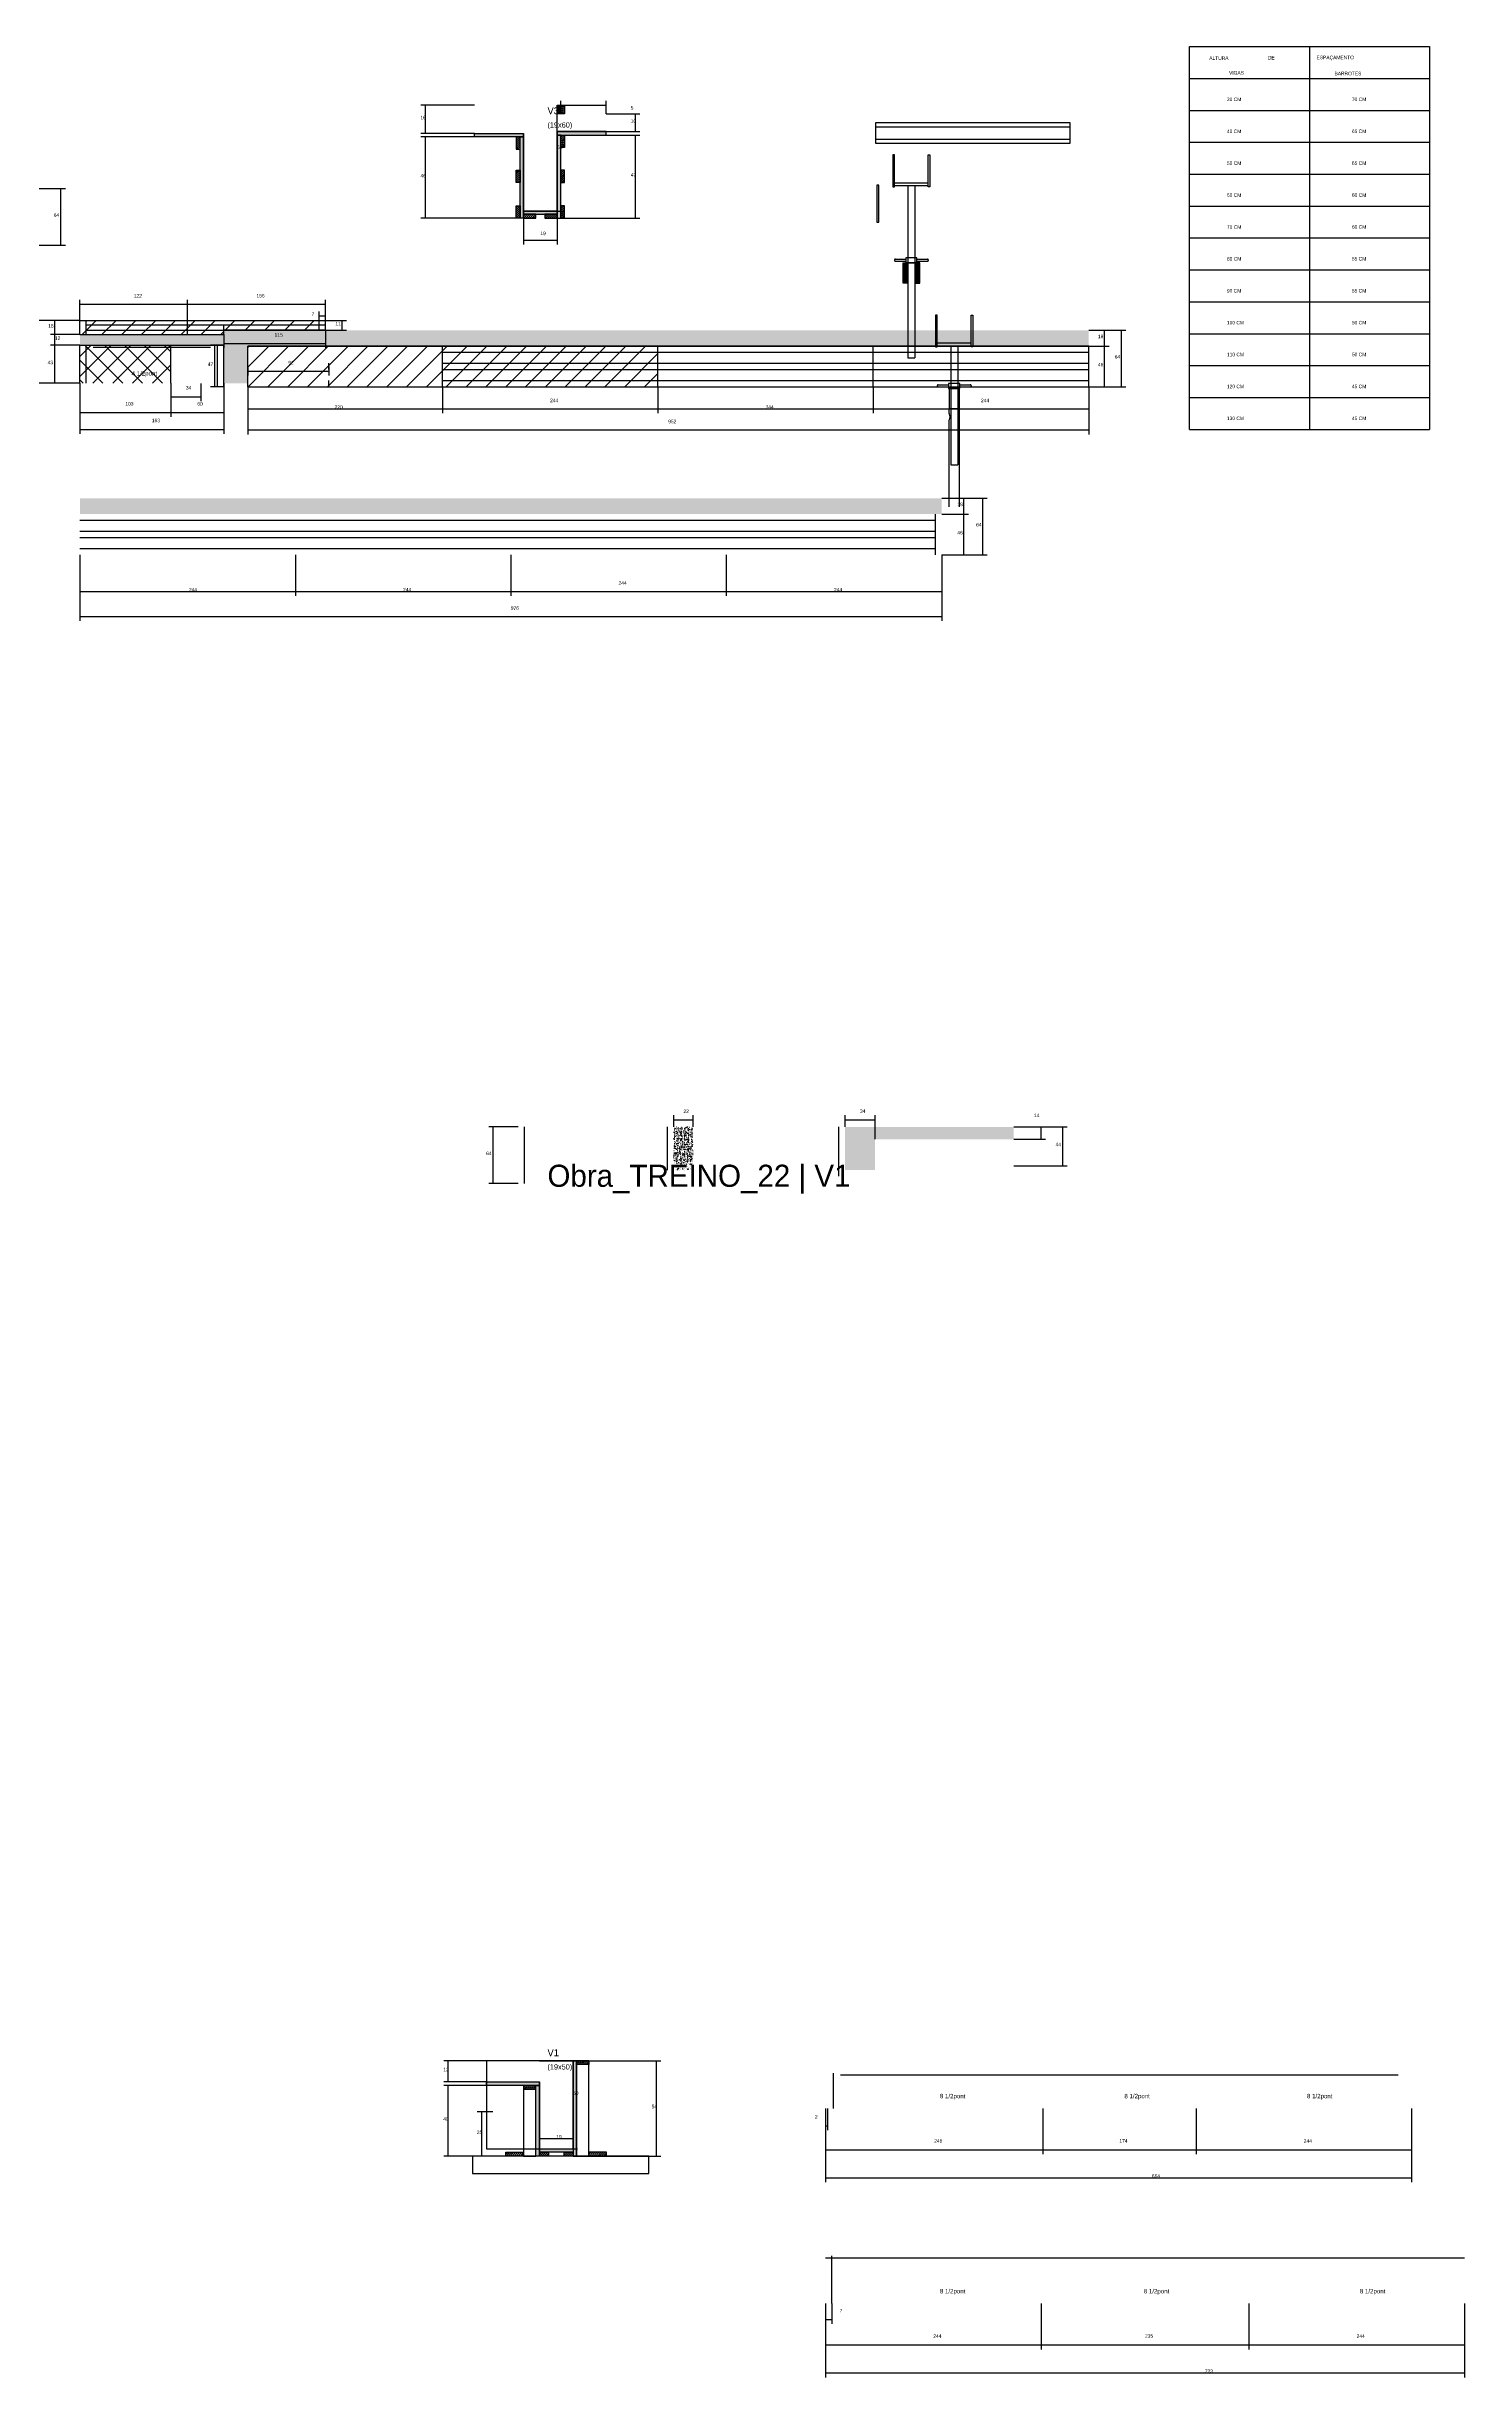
# Model space of a CAD drawing. Header units: metres. Extents: x -2848 to 21926, y -45195 to 1016.
# Drawn here: x 15433 to 17038, y -31159 to -28518 of the extents above; entities that cross this region are included whole.
import ezdxf

# ---------------------------------------------------------------- set-up
doc = ezdxf.new("R2010")
doc.units = ezdxf.units.M
for name, color, linetype in [('BARRA DE ANCORAGEM', 7, 'Continuous'), ('CONCRETO', 251, 'Continuous'), ('COTA', 4, 'Continuous'), ('Cota Seção (2x)', 4, 'Continuous'), ('Escoras', 2, 'Continuous'), ('Forcador', 251, 'Continuous'), ('GARFOS', 7, 'Continuous'), ('Hachura', 253, 'Continuous'), ('LABEL_ID', 3, 'Continuous'), ('Madeira', 126, 'Continuous'), ('NOMENCLATURA', 7, 'Continuous'), ('Painéis', 200, 'Continuous'), ('Perfil Metálico', 251, 'Continuous'), ('SARR_2.2x7', 40, 'Continuous'), ('SARR_EDITAR', 141, 'Continuous'), ('Texto Seção', 7, 'Continuous')]:
    doc.layers.add(name, color=color, linetype=linetype)

msp = doc.modelspace()

# ---------------------------------------------------------------- hatches: boundary and pattern name
at = {"layer": 'COTA'}
h = msp.add_hatch(dxfattribs=at)
h.set_pattern_fill('AR-CONC', scale=0.03)
h.paths.add_polyline_path([(15660.5, -28857.6), (16125, -28857.6), (16613, -28857.6), (16613, -28839.6), (16125, -28839.6), (15737, -28839.6), (15633.5, -28839.6), (15633.5, -28844.6), (15470.5, -28844.6), (15470.5, -28856.6), (15633.5, -28856.6), (15633.5, -28899.6), (15660.5, -28899.6)])
h = msp.add_hatch(dxfattribs=at)
h.set_pattern_fill('AR-CONC', scale=0.03)
h.paths.add_polyline_path([(16446.5, -29047.9), (16446.5, -29029.9), (15470.5, -29029.9), (15470.5, -29047.9)])
h = msp.add_hatch(dxfattribs=at)
h.set_pattern_fill('AR-CONC', scale=0.03)
h.paths.add_polyline_path([(16143, -29791.1), (16165, -29791.1), (16165, -29742.1), (16143, -29742.1)])
h = msp.add_hatch(dxfattribs=at)
h.set_pattern_fill('AR-CONC', scale=0.03)
h.paths.add_polyline_path([(16371, -29756.1), (16528, -29756.1), (16528, -29742.1), (16337, -29742.1), (16337, -29791.1), (16371, -29791.1), (16371, -29786.1)])
at = {"layer": 'Hachura'}
h = msp.add_hatch(color=8, dxfattribs=at)
h.dxf.hatch_style = 1
h.paths.add_polyline_path([(16011, -28584.6), (16015, -28584.6), (16015, -28584.6), (16015, -28594.6), (16015, -28594.6), (16011, -28594.6), (16011, -28594.6), (16011, -28584.6)])
h = msp.add_hatch(dxfattribs=at)
h.set_pattern_fill('ANSI31', scale=0.5)
h.paths.add_polyline_path([(16015, -28584.6), (16019.4, -28584.6), (16019.4, -28584.6), (16019.4, -28594.6), (16019.4, -28594.6), (16015, -28594.6), (16015, -28594.6), (16015, -28584.6)])
h = msp.add_hatch(color=8, dxfattribs=at)
h.dxf.hatch_style = 1
h.paths.add_polyline_path([(15917.4, -28620.6), (15917.4, -28616.6), (15917.4, -28616.6), (15973, -28616.6), (15973, -28616.6), (15973, -28620.6), (15973, -28620.6), (15917.4, -28620.6)])
h = msp.add_hatch(dxfattribs=at)
h.set_pattern_fill('ANSI31', scale=0.5)
h.paths.add_polyline_path([(15969, -28620.6), (15964.6, -28620.6), (15964.6, -28620.6), (15964.6, -28634.6), (15964.6, -28634.6), (15969, -28634.6), (15969, -28634.6), (15969, -28620.6)])
h = msp.add_hatch(color=8, dxfattribs=at)
h.dxf.hatch_style = 1
h.paths.add_polyline_path([(15969, -28620.6), (15973, -28620.6), (15973, -28620.6), (15973, -28712.6), (15973, -28712.6), (15969, -28712.6), (15969, -28712.6), (15969, -28620.6)])
h = msp.add_hatch(color=8, dxfattribs=at)
h.dxf.hatch_style = 1
h.paths.add_polyline_path([(16066.6, -28618.6), (16066.6, -28614.6), (16066.6, -28614.6), (16011, -28614.6), (16011, -28614.6), (16011, -28618.6), (16011, -28618.6), (16066.6, -28618.6)])
h = msp.add_hatch(color=8, dxfattribs=at)
h.dxf.hatch_style = 1
h.paths.add_polyline_path([(16015, -28618.6), (16011, -28618.6), (16011, -28618.6), (16011, -28712.6), (16011, -28712.6), (16015, -28712.6), (16015, -28712.6), (16015, -28618.6)])
h = msp.add_hatch(dxfattribs=at)
h.set_pattern_fill('ANSI31', scale=0.5)
h.paths.add_polyline_path([(16015, -28618.6), (16019.4, -28618.6), (16019.4, -28618.6), (16019.4, -28632.6), (16019.4, -28632.6), (16015, -28632.6), (16015, -28632.6), (16015, -28618.6)])
h = msp.add_hatch(dxfattribs=at)
h.set_pattern_fill('ANSI31', scale=0.5)
h.paths.add_polyline_path([(15969, -28672.1), (15964.6, -28672.1), (15964.6, -28672.1), (15964.6, -28658.1), (15964.6, -28658.1), (15969, -28658.1), (15969, -28658.1), (15969, -28672.1)])
h = msp.add_hatch(dxfattribs=at)
h.set_pattern_fill('ANSI31', scale=0.5)
h.paths.add_polyline_path([(16015, -28672.1), (16019.4, -28672.1), (16019.4, -28672.1), (16019.4, -28658.1), (16019.4, -28658.1), (16015, -28658.1), (16015, -28658.1), (16015, -28672.1)])
h = msp.add_hatch(dxfattribs=at)
h.set_pattern_fill('ANSI31', scale=0.5)
h.paths.add_polyline_path([(15969, -28712.6), (15964.6, -28712.6), (15964.6, -28712.6), (15964.6, -28698.6), (15964.6, -28698.6), (15969, -28698.6), (15969, -28698.6), (15969, -28712.6)])
h = msp.add_hatch(dxfattribs=at)
h.set_pattern_fill('ANSI31', scale=0.5)
h.paths.add_polyline_path([(16015, -28712.6), (16019.4, -28712.6), (16019.4, -28712.6), (16019.4, -28698.6), (16019.4, -28698.6), (16015, -28698.6), (16015, -28698.6), (16015, -28712.6)])
h = msp.add_hatch(color=8, dxfattribs=at)
h.dxf.hatch_style = 1
h.paths.add_polyline_path([(16011, -28708.2), (16011, -28704.6), (16011, -28704.6), (15973, -28704.6), (15973, -28704.6), (15973, -28708.2), (15973, -28708.2), (16011, -28708.2)])
h = msp.add_hatch(dxfattribs=at)
h.set_pattern_fill('ANSI31', scale=0.5)
h.paths.add_polyline_path([(15987, -28712.6), (15987, -28708.2), (15987, -28708.2), (15973, -28708.2), (15973, -28708.2), (15973, -28712.6), (15973, -28712.6), (15987, -28712.6)])
h = msp.add_hatch(dxfattribs=at)
h.set_pattern_fill('ANSI31', scale=0.5)
h.paths.add_polyline_path([(16011, -28712.6), (16011, -28708.2), (16011, -28708.2), (15997, -28708.2), (15997, -28708.2), (15997, -28712.6), (15997, -28712.6), (16011, -28712.6)])
h = msp.add_hatch(dxfattribs=at)
h.set_pattern_fill('ANSI31', scale=5)
h.paths.add_polyline_path([(15470.5, -28828.6), (15470.5, -28844.6), (15592.5, -28844.6), (15592.5, -28828.6)])
h = msp.add_hatch(dxfattribs=at)
h.set_pattern_fill('ANSI31', scale=5)
h.paths.add_polyline_path([(15633.5, -28844.6), (15633.5, -28839.6), (15748.5, -28839.6), (15748.5, -28828.6), (15592.5, -28828.6), (15592.5, -28844.6)])
h = msp.add_hatch(dxfattribs=at)
h.set_pattern_fill('ANSI31', scale=5)
h.paths.add_polyline_path([(15470.5, -28856.6), (15470.5, -28899.6), (15573.5, -28899.6), (15573.5, -28856.6)])
h = msp.add_hatch(dxfattribs=at)
h.set_pattern_fill('ANSI37', scale=5)
h.paths.add_polyline_path([(15573.5, -28899.6), (15573.5, -28856.6), (15470.5, -28856.6), (15470.5, -28899.6)])
h = msp.add_hatch(dxfattribs=at)
h.set_pattern_fill('ANSI31', scale=5)
h.paths.add_polyline_path([(15660.5, -28857.6), (15660.5, -28903.6), (15881, -28903.6), (15881, -28857.6)])
h = msp.add_hatch(dxfattribs=at)
h.set_pattern_fill('ANSI31', scale=5)
h.paths.add_polyline_path([(15881, -28857.6), (15881, -28903.6), (16125, -28903.6), (16125, -28857.6)])
h = msp.add_hatch(color=8, dxfattribs=at)
h.dxf.hatch_style = 1
h.paths.add_polyline_path([(16033, -30800), (16029, -30800), (16029, -30800), (16029, -30908), (16029, -30908), (16033, -30908), (16033, -30908), (16033, -30800)])
h = msp.add_hatch(dxfattribs=at)
h.set_pattern_fill('ANSI31', scale=0.5)
h.paths.add_polyline_path([(16047, -30800), (16047, -30804.4), (16047, -30804.4), (16033, -30804.4), (16033, -30804.4), (16033, -30800), (16033, -30800), (16047, -30800)])
h = msp.add_hatch(color=8, dxfattribs=at)
h.dxf.hatch_style = 1
h.paths.add_polyline_path([(15931, -30828), (15931, -30824), (15931, -30824), (15991, -30824), (15991, -30824), (15991, -30828), (15991, -30828), (15931, -30828)])
h = msp.add_hatch(dxfattribs=at)
h.set_pattern_fill('ANSI31', scale=0.5)
h.paths.add_polyline_path([(15973, -30828), (15973, -30832.4), (15973, -30832.4), (15987, -30832.4), (15987, -30832.4), (15987, -30828), (15987, -30828), (15973, -30828)])
h = msp.add_hatch(color=8, dxfattribs=at)
h.dxf.hatch_style = 1
h.paths.add_polyline_path([(15987, -30828), (15991, -30828), (15991, -30828), (15991, -30908), (15991, -30908), (15987, -30908), (15987, -30908), (15987, -30828)])
h = msp.add_hatch(dxfattribs=at)
h.set_pattern_fill('ANSI31', scale=0.5)
h.paths.add_polyline_path([(15953, -30908), (15953, -30903.6), (15953, -30903.6), (15973, -30903.6), (15973, -30903.6), (15973, -30908), (15973, -30908), (15953, -30908)])
h = msp.add_hatch(color=8, dxfattribs=at)
h.dxf.hatch_style = 1
h.paths.add_polyline_path([(15991, -30903.6), (15991, -30900), (15991, -30900), (16029, -30900), (16029, -30900), (16029, -30903.6), (16029, -30903.6), (15991, -30903.6)])
h = msp.add_hatch(dxfattribs=at)
h.set_pattern_fill('ANSI31', scale=0.5)
h.paths.add_polyline_path([(15991, -30908), (15991, -30903.6), (15991, -30903.6), (16001, -30903.6), (16001, -30903.6), (16001, -30908), (16001, -30908), (15991, -30908)])
h = msp.add_hatch(dxfattribs=at)
h.set_pattern_fill('ANSI31', scale=0.5)
h.paths.add_polyline_path([(16019, -30908), (16019, -30903.6), (16019, -30903.6), (16029, -30903.6), (16029, -30903.6), (16029, -30908), (16029, -30908), (16019, -30908)])
h = msp.add_hatch(dxfattribs=at)
h.set_pattern_fill('ANSI31', scale=0.5)
h.paths.add_polyline_path([(16067, -30908), (16067, -30903.6), (16067, -30903.6), (16047, -30903.6), (16047, -30903.6), (16047, -30908), (16047, -30908), (16067, -30908)])
at = {"layer": 'Perfil Metálico'}
h = msp.add_hatch(color=8, dxfattribs=at)
h.dxf.hatch_style = 1
h.paths.add_polyline_path([(16402.8, -28786.2), (16407.3, -28786.2), (16407.3, -28763.4), (16402.8, -28763.4)])
h = msp.add_hatch(color=8, dxfattribs=at)
h.dxf.hatch_style = 1
h.paths.add_polyline_path([(16417.1, -28786.2), (16421.6, -28786.2), (16421.6, -28763.4), (16417.1, -28763.4)])

# ---------------------------------------------------------------- linework, layer by layer
at = {"layer": 'BARRA DE ANCORAGEM'}
msp.add_lwpolyline([(16375.4, -28717), (16375.4, -28675.4), (16373, -28675.4), (16373, -28717)], close=True, dxfattribs=at)
at = {"layer": 'CONCRETO'}
for points in [[(16029, -30820), (16029, -30800), (15931, -30800), (15931, -30824), (15991, -30824), (15991, -30900), (16029, -30900), (16029, -30820)], [(15931, -30900), (16029, -30900), (16029, -30800), (15931, -30800)]]:
    msp.add_lwpolyline(points, close=True, dxfattribs=at)
at = {"layer": 'COTA'}
for p, q in [((15917.4, -28584.6), (15856.7, -28584.6)), ((15861.7, -28616.6), (15861.7, -28584.6)), ((16015, -28584.6), (16015, -28579.6)), ((16015, -28584.6), (16066.6, -28584.6)), ((16066.6, -28594.6), (16066.6, -28579.6)), ((16066.6, -28594.6), (16104.8, -28594.6)), ((16099.8, -28614.6), (16099.8, -28594.6)), ((15917.4, -28616.6), (15856.7, -28616.6)), ((15917.4, -28620.6), (15856.7, -28620.6)), ((15861.7, -28712.6), (15861.7, -28620.6)), ((16066.6, -28614.6), (16104.8, -28614.6)), ((16066.6, -28618.6), (16104.8, -28618.6)), ((16099.8, -28712.6), (16099.8, -28618.6)), ((15394.3, -28679.1), (15454, -28679.1)), ((15449, -28743.1), (15449, -28679.1)), ((15964.6, -28712.6), (15856.7, -28712.6)), ((15973, -28712.6), (15973, -28742.4)), ((16011, -28712.6), (16011, -28742.4)), ((16019.4, -28712.6), (16104.8, -28712.6)), ((15394.3, -28743.1), (15454, -28743.1)), ((15973, -28737.4), (16011, -28737.4)), ((15470.5, -28828.6), (15470.5, -28805.1)), ((15592.5, -28828.6), (15592.5, -28805.1)), ((15592.5, -28828.6), (15592.5, -28805.1)), ((15748.5, -28828.6), (15748.5, -28805.1)), ((15470.5, -28828.6), (15416.8, -28828.6)), ((15470.5, -28828.6), (15437.2, -28828.6)), ((15442.2, -28844.6), (15442.2, -28828.6)), ((15470.5, -28810.1), (15592.5, -28810.1)), ((15592.5, -28810.1), (15748.5, -28810.1)), ((15741.5, -28828.6), (15741.5, -28818.2)), ((15741.5, -28823.2), (15748.5, -28823.2)), ((15748.5, -28828.6), (15748.5, -28818.2)), ((15748.5, -28828.6), (15772.5, -28828.6)), ((15767.5, -28839.6), (15767.5, -28828.6)), ((15470.5, -28844.6), (15437.2, -28844.6)), ((15470.5, -28844.6), (15437.2, -28844.6)), ((15470.5, -28856.6), (15437.2, -28856.6)), ((15470.5, -28856.6), (15437.2, -28856.6)), ((15442.2, -28856.6), (15442.2, -28844.6)), ((15442.2, -28899.6), (15442.2, -28856.6)), ((15633.5, -28856.6), (15618.4, -28856.6)), ((15623.4, -28903.6), (15623.4, -28856.6)), ((15633.5, -28844.6), (15633.5, -28859.6)), ((15633.5, -28854.6), (15748.5, -28854.6)), ((15748.5, -28839.6), (15748.5, -28859.6)), ((15748.5, -28839.6), (15772.5, -28839.6)), ((16613, -28839.6), (16636, -28839.6)), ((16613, -28839.6), (16655.1, -28839.6)), ((16613, -28857.6), (16636, -28857.6)), ((16613, -28857.6), (16636, -28857.6)), ((16631, -28857.6), (16631, -28839.6)), ((16631, -28903.6), (16631, -28857.6)), ((16650.1, -28903.6), (16650.1, -28839.6)), ((15660.5, -28880.6), (15660.5, -28890.9)), ((15660.5, -28885.9), (15752.5, -28885.9)), ((15752.5, -28880.6), (15752.5, -28890.9)), ((15470.5, -28899.6), (15416.8, -28899.6)), ((15470.5, -28899.6), (15437.2, -28899.6)), ((15470.5, -28899.6), (15470.5, -28957)), ((15470.5, -28899.6), (15470.5, -28937.7)), ((15573.5, -28899.6), (15573.5, -28937.7)), ((15573.5, -28899.6), (15573.5, -28937.7)), ((15573.5, -28899.9), (15573.5, -28920.1)), ((15607.5, -28899.9), (15607.5, -28920.1)), ((15633.5, -28903.6), (15618.4, -28903.6)), ((15633.5, -28899.6), (15633.5, -28957)), ((15633.5, -28903.6), (15633.5, -28937.7)), ((15660.5, -28903.6), (15660.5, -28933.7)), ((15660.5, -28903.6), (15660.5, -28957.6)), ((15881, -28903.6), (15881, -28933.7)), ((15881, -28903.6), (15881, -28933.7)), ((16125, -28903.6), (16125, -28933.7)), ((16125, -28903.6), (16125, -28933.7)), ((16369, -28903.6), (16369, -28933.7)), ((16369, -28903.6), (16369, -28933.7)), ((16613, -28903.6), (16613, -28933.7)), ((16613, -28903.6), (16613, -28957.6)), ((16613, -28903.6), (16636, -28903.6)), ((16613, -28903.6), (16655.1, -28903.6)), ((15470.5, -28932.7), (15573.5, -28932.7)), ((15573.5, -28915.1), (15607.5, -28915.1)), ((15573.5, -28932.7), (15633.5, -28932.7)), ((15660.5, -28928.7), (15881, -28928.7)), ((15881, -28928.7), (16125, -28928.7)), ((16125, -28928.7), (16369, -28928.7)), ((16369, -28928.7), (16613, -28928.7)), ((15470.5, -28952), (15633.5, -28952)), ((15660.5, -28952.6), (16613, -28952.6)), ((16446.5, -29029.9), (16476.7, -29029.9)), ((16446.5, -29029.9), (16498.1, -29029.9)), ((16471.7, -29047.9), (16471.7, -29029.9)), ((16493.1, -29093.9), (16493.1, -29029.9)), ((16446.5, -29047.9), (16476.7, -29047.9)), ((16446.5, -29047.9), (16476.7, -29047.9)), ((16471.7, -29093.9), (16471.7, -29047.9)), ((15470.5, -29093.9), (15470.5, -29140.6)), ((15470.5, -29093.9), (15470.5, -29169)), ((15714.5, -29093.9), (15714.5, -29140.6)), ((15714.5, -29093.9), (15714.5, -29140.6)), ((15958.5, -29093.9), (15958.5, -29140.6)), ((15958.5, -29093.9), (15958.5, -29140.6)), ((16202.5, -29093.9), (16202.5, -29140.6)), ((16202.5, -29093.9), (16202.5, -29140.6)), ((16446.5, -29093.9), (16446.5, -29140.6)), ((16446.5, -29093.9), (16476.7, -29093.9)), ((16446.5, -29093.9), (16446.5, -29169)), ((16446.5, -29093.9), (16498.1, -29093.9)), ((15470.5, -29135.6), (15714.5, -29135.6)), ((15714.5, -29135.6), (15958.5, -29135.6)), ((15958.5, -29135.6), (16202.5, -29135.6)), ((16202.5, -29135.6), (16446.5, -29135.6)), ((15470.5, -29164), (16446.5, -29164)), ((16143, -29742.1), (16143, -29729)), ((16165, -29742.1), (16165, -29729)), ((16337, -29742.1), (16337, -29729)), ((16371, -29756.1), (16371, -29729)), ((15967, -29742.1), (15933.7, -29742.1)), ((15938.7, -29806.1), (15938.7, -29742.1)), ((16143, -29734), (16165, -29734)), ((16337, -29734), (16371, -29734)), ((16528, -29742.1), (16564.1, -29742.1)), ((16528, -29742.1), (16588.5, -29742.1)), ((16528, -29756.1), (16564.1, -29756.1)), ((16559.1, -29756.1), (16559.1, -29742.1)), ((16583.5, -29786.1), (16583.5, -29742.1)), ((15967, -29806.1), (15933.7, -29806.1)), ((16528, -29786.1), (16588.5, -29786.1)), ((15931, -30800), (15882.6, -30800)), ((15887.6, -30824), (15887.6, -30800)), ((16047, -30800), (16128.4, -30800)), ((16123.4, -30908), (16123.4, -30800)), ((15931, -30824), (15882.6, -30824)), ((15931, -30828), (15882.6, -30828)), ((15887.6, -30908), (15887.6, -30828)), ((15938, -30858), (15920.5, -30858)), ((15925.5, -30908), (15925.5, -30858)), ((16315, -30854), (16315, -30906.1)), ((16315, -30854), (16315, -30937.7)), ((16315, -30854), (16315, -30878.7)), ((16317, -30854), (16317, -30878.7)), ((16561, -30854), (16561, -30906.1)), ((16561, -30854), (16561, -30906.1)), ((16734.5, -30854), (16734.5, -30906.1)), ((16734.5, -30854), (16734.5, -30906.1)), ((16978.5, -30854), (16978.5, -30906.1)), ((16978.5, -30854), (16978.5, -30937.7)), ((16315, -30873.7), (16317, -30873.7)), ((15953, -30908), (15882.6, -30908)), ((15938, -30908), (15920.5, -30908)), ((16067, -30908), (16128.4, -30908)), ((16315, -30901.1), (16561, -30901.1)), ((16561, -30901.1), (16734.5, -30901.1)), ((16734.5, -30901.1), (16978.5, -30901.1)), ((16315, -30932.7), (16978.5, -30932.7)), ((16315, -31075), (16315, -31127.1)), ((16315, -31075), (16315, -31158.8)), ((16315, -31075), (16315, -31098.3)), ((16322, -31075), (16322, -31098.3)), ((16559, -31075), (16559, -31127.1)), ((16559, -31075), (16559, -31127.1)), ((16794.4, -31075), (16794.4, -31127.1)), ((16794.4, -31075), (16794.4, -31127.1)), ((17038.4, -31075), (17038.4, -31127.1)), ((17038.4, -31075), (17038.4, -31158.8)), ((16315, -31093.3), (16322, -31093.3)), ((16315, -31122.1), (16559, -31122.1)), ((16559, -31122.1), (16794.4, -31122.1)), ((16794.4, -31122.1), (17038.4, -31122.1)), ((16315, -31153.8), (17038.4, -31153.8))]:
    msp.add_line(p, q, dxfattribs=at)
at = {"layer": 'Cota Seção (2x)'}
for p, q in [((16011, -28704.6), (16011, -28584.6)), ((16011, -28584.6), (16016, -28584.6)), ((16011, -28704.6), (16016, -28704.6)), ((15991, -30800), (16034, -30800)), ((16029, -30900), (16029, -30800)), ((15991, -30900), (15991, -30883.2)), ((15991, -30888.2), (16029, -30888.2)), ((16029, -30900), (16029, -30883.2)), ((15991, -30900), (16034, -30900))]:
    msp.add_line(p, q, dxfattribs=at)
at = {"layer": 'Escoras'}
for p, q in [((16417.8, -28763.4), (16406.6, -28763.4)), ((16466.3, -28905.8), (16455, -28905.8)), ((16455, -28905.8), (16455, -28928.3)), ((16466.3, -28905.8), (16466.3, -29039.8)), ((16455, -28928.3), (16466.3, -28928.3)), ((16455, -28933.9), (16455, -28928.3)), ((16455.3, -28934.5), (16455, -28933.9)), ((16455.5, -28935.1), (16455.3, -28934.5)), ((16455.7, -28935.7), (16455.5, -28935.1)), ((16455.5, -28940.3), (16455.7, -28939.7)), ((16455.8, -28936.4), (16455.7, -28935.7)), ((16455.7, -28939.7), (16455.8, -28939)), ((16455.9, -28937), (16455.8, -28936.4)), ((16455.8, -28939), (16455.9, -28938.4)), ((16455.9, -28937.7), (16455.9, -28937)), ((16455.9, -28938.4), (16455.9, -28937.7)), ((16455, -28941.5), (16455.3, -28940.9)), ((16455, -29039.8), (16455, -28941.5)), ((16455.3, -28940.9), (16455.5, -28940.3))]:
    msp.add_line(p, q, dxfattribs=at)
at = {"layer": 'Forcador'}
for p, q in [((16393.1, -28672.5), (16431.3, -28672.5)), ((16393.1, -28675.7), (16431.3, -28675.7)), ((16408.3, -28675.7), (16408.3, -28786.2)), ((16416.1, -28675.7), (16416.1, -28786.2)), ((16393.2, -28759.5), (16393.1, -28759.6)), ((16393.1, -28759.6), (16393.1, -28759.8)), ((16393.1, -28759.8), (16393.1, -28759.9)), ((16393.1, -28759.9), (16393.1, -28760)), ((16393.1, -28760), (16393.1, -28760.5)), ((16393.1, -28760.5), (16393.1, -28760.6)), ((16393.1, -28760.6), (16393.1, -28760.7)), ((16393.1, -28760.7), (16393.1, -28760.9)), ((16393.1, -28760.9), (16393.2, -28761)), ((16393.3, -28759.4), (16393.2, -28759.5)), ((16393.2, -28761), (16393.3, -28761.1)), ((16393.4, -28759.3), (16393.3, -28759.4)), ((16393.3, -28761.1), (16393.4, -28761.2)), ((16393.5, -28759.2), (16393.4, -28759.3)), ((16393.4, -28761.2), (16393.5, -28761.3)), ((16393.6, -28759.1), (16393.5, -28759.2)), ((16393.5, -28761.3), (16393.6, -28761.4)), ((16393.7, -28759.1), (16393.6, -28759.1)), ((16393.6, -28761.4), (16393.7, -28761.4)), ((16393.8, -28759), (16393.7, -28759.1)), ((16393.7, -28761.4), (16393.8, -28761.5)), ((16393.9, -28759), (16393.8, -28759)), ((16393.8, -28761.5), (16393.9, -28761.5)), ((16394.1, -28759), (16393.9, -28759)), ((16393.9, -28761.5), (16394.1, -28761.5)), ((16394.1, -28759), (16405.9, -28759)), ((16394.1, -28761.5), (16405.9, -28761.5)), ((16418.5, -28759), (16430.3, -28759)), ((16418.5, -28761.5), (16430.3, -28761.5)), ((16430.4, -28759), (16430.3, -28759)), ((16430.3, -28761.5), (16430.4, -28761.5)), ((16430.6, -28759), (16430.4, -28759)), ((16430.4, -28761.5), (16430.6, -28761.5)), ((16430.7, -28759.1), (16430.6, -28759)), ((16430.6, -28761.5), (16430.7, -28761.4)), ((16430.8, -28759.1), (16430.7, -28759.1)), ((16430.7, -28761.4), (16430.8, -28761.4)), ((16430.9, -28759.2), (16430.8, -28759.1)), ((16430.8, -28761.4), (16430.9, -28761.3)), ((16431, -28759.3), (16430.9, -28759.2)), ((16430.9, -28761.3), (16431, -28761.2)), ((16431.1, -28759.4), (16431, -28759.3)), ((16431, -28761.2), (16431.1, -28761.1)), ((16431.2, -28759.5), (16431.1, -28759.4)), ((16431.1, -28761.1), (16431.2, -28761)), ((16431.2, -28759.6), (16431.2, -28759.5)), ((16431.3, -28759.8), (16431.2, -28759.6)), ((16431.2, -28760.9), (16431.3, -28760.7)), ((16431.2, -28761), (16431.2, -28760.9)), ((16431.3, -28759.9), (16431.3, -28759.8)), ((16431.3, -28760), (16431.3, -28759.9)), ((16431.3, -28760), (16431.3, -28760.5)), ((16431.3, -28760.6), (16431.3, -28760.5)), ((16431.3, -28760.7), (16431.3, -28760.6)), ((16408.3, -28786.2), (16408.3, -28809)), ((16416.1, -28786.2), (16416.1, -28809)), ((16408.3, -28809), (16408.3, -28870.7)), ((16416.1, -28809), (16416.1, -28870.7)), ((16441.5, -28854), (16479.8, -28854)), ((16441.5, -28857.2), (16479.8, -28857.2)), ((16456.7, -28857.2), (16456.7, -28992.2)), ((16464.6, -28857.2), (16464.6, -28992.2)), ((16408.3, -28870.7), (16416.1, -28870.7)), ((16441.6, -28902.1), (16441.5, -28902.2)), ((16441.5, -28902.2), (16441.5, -28902.4)), ((16441.5, -28902.4), (16441.5, -28902.8)), ((16441.5, -28902.8), (16441.5, -28903)), ((16441.5, -28903), (16441.6, -28903.1)), ((16441.7, -28901.9), (16441.6, -28902)), ((16441.6, -28902), (16441.6, -28902.1)), ((16441.6, -28903.1), (16441.6, -28903.2)), ((16441.6, -28903.2), (16441.7, -28903.3)), ((16441.8, -28901.7), (16441.7, -28901.8)), ((16441.7, -28901.8), (16441.7, -28901.9)), ((16441.7, -28903.3), (16441.7, -28903.4)), ((16441.7, -28903.4), (16441.8, -28903.5)), ((16441.9, -28901.6), (16441.8, -28901.7)), ((16441.8, -28903.5), (16441.9, -28903.6)), ((16442, -28901.5), (16441.9, -28901.6)), ((16441.9, -28903.6), (16442, -28903.7)), ((16442.1, -28901.4), (16442, -28901.5)), ((16442, -28903.7), (16442.1, -28903.8)), ((16442.3, -28901.4), (16442.1, -28901.4)), ((16442.1, -28903.8), (16442.3, -28903.8)), ((16442.4, -28901.4), (16442.3, -28901.4)), ((16442.3, -28903.8), (16442.4, -28903.8)), ((16442.5, -28901.4), (16442.4, -28901.4)), ((16442.4, -28903.8), (16442.5, -28903.8)), ((16442.5, -28901.4), (16454.3, -28901.4)), ((16442.5, -28903.8), (16454.3, -28903.8)), ((16466.9, -28901.4), (16478.8, -28901.4)), ((16466.9, -28903.8), (16478.8, -28903.8)), ((16478.9, -28901.4), (16478.8, -28901.4)), ((16478.8, -28903.8), (16478.9, -28903.8)), ((16479, -28901.4), (16478.9, -28901.4)), ((16478.9, -28903.8), (16479, -28903.8)), ((16479.1, -28901.4), (16479, -28901.4)), ((16479, -28903.8), (16479.1, -28903.8)), ((16479.3, -28901.5), (16479.1, -28901.4)), ((16479.1, -28903.8), (16479.3, -28903.7)), ((16479.4, -28901.6), (16479.3, -28901.5)), ((16479.3, -28903.7), (16479.4, -28903.6)), ((16479.5, -28901.7), (16479.4, -28901.6)), ((16479.4, -28903.6), (16479.5, -28903.5)), ((16479.6, -28901.8), (16479.5, -28901.7)), ((16479.5, -28903.5), (16479.6, -28903.4)), ((16479.6, -28901.9), (16479.6, -28901.8)), ((16479.7, -28902), (16479.6, -28901.9)), ((16479.6, -28903.3), (16479.7, -28903.2)), ((16479.6, -28903.4), (16479.6, -28903.3)), ((16479.7, -28902.1), (16479.7, -28902)), ((16479.8, -28902.2), (16479.7, -28902.1)), ((16479.7, -28903.1), (16479.8, -28903)), ((16479.7, -28903.2), (16479.7, -28903.1)), ((16479.8, -28902.4), (16479.8, -28902.2)), ((16479.8, -28902.4), (16479.8, -28902.8)), ((16479.8, -28903), (16479.8, -28902.8)), ((16456.7, -28992.2), (16464.6, -28992.2))]:
    msp.add_line(p, q, dxfattribs=at)
for points in [[(16391.2, -28641), (16391.2, -28677), (16393.1, -28677), (16393.1, -28641)], [(16433.2, -28641), (16433.2, -28677), (16431.3, -28677), (16431.3, -28641)], [(16405.9, -28757.6), (16405.9, -28763.4), (16418.5, -28763.4), (16418.5, -28757.6)], [(16439.6, -28822.5), (16439.6, -28858.5), (16441.5, -28858.5), (16441.5, -28822.5)], [(16481.7, -28822.5), (16481.7, -28858.5), (16479.8, -28858.5), (16479.8, -28822.5)], [(16454.3, -28899.9), (16454.3, -28905.8), (16466.9, -28905.8), (16466.9, -28899.9)]]:
    msp.add_lwpolyline(points, close=True, dxfattribs=at)
at = {"layer": 'GARFOS'}
for p, q in [((16727.3, -28951.9), (16727.3, -28518.3)), ((16727.3, -28518.3), (16998.9, -28518.3)), ((16863.1, -28518.3), (16863.1, -28951.9)), ((16998.9, -28518.3), (16998.9, -28951.9)), ((16727.3, -28554.4), (16998.9, -28554.4)), ((16727.3, -28554.4), (16998.9, -28554.4)), ((16727.3, -28590.6), (16998.9, -28590.6)), ((16727.3, -28626.7), (16998.9, -28626.7)), ((16727.3, -28662.9), (16998.9, -28662.9)), ((16727.3, -28699), (16998.9, -28699)), ((16727.3, -28735.1), (16998.9, -28735.1)), ((16727.3, -28771.3), (16998.9, -28771.3)), ((16727.3, -28807.4), (16998.9, -28807.4)), ((16727.3, -28843.5), (16998.9, -28843.5)), ((16727.3, -28879.7), (16998.9, -28879.7)), ((16727.3, -28915.8), (16998.9, -28915.8)), ((16727.3, -28951.9), (16998.9, -28951.9))]:
    msp.add_line(p, q, dxfattribs=at)
at = {"layer": 'Madeira'}
for points in [[(16015, -28584.6), (16019.4, -28584.6), (16019.4, -28594.6), (16015, -28594.6)], [(15969, -28620.6), (15964.6, -28620.6), (15964.6, -28634.6), (15969, -28634.6)], [(16015, -28618.6), (16019.4, -28618.6), (16019.4, -28632.6), (16015, -28632.6)], [(15969, -28672.1), (15964.6, -28672.1), (15964.6, -28658.1), (15969, -28658.1)], [(16015, -28672.1), (16019.4, -28672.1), (16019.4, -28658.1), (16015, -28658.1)], [(15969, -28712.6), (15964.6, -28712.6), (15964.6, -28698.6), (15969, -28698.6)], [(16015, -28712.6), (16019.4, -28712.6), (16019.4, -28698.6), (16015, -28698.6)], [(15987, -28712.6), (15987, -28708.2), (15973, -28708.2), (15973, -28712.6)], [(16011, -28712.6), (16011, -28708.2), (15997, -28708.2), (15997, -28712.6)], [(16047, -30800), (16047, -30804.4), (16033, -30804.4), (16033, -30800)], [(16047, -30800), (16033, -30800), (16033, -30908), (16047, -30908)], [(15973, -30828), (15973, -30832.4), (15987, -30832.4), (15987, -30828)], [(15973, -30908), (15987, -30908), (15987, -30828), (15973, -30828)], [(15915.1, -30928), (16114.7, -30928), (16114.7, -30908), (15915.1, -30908)], [(15953, -30908), (15953, -30903.6), (15973, -30903.6), (15973, -30908)], [(15991, -30908), (15991, -30903.6), (16001, -30903.6), (16001, -30908)], [(16019, -30908), (16019, -30903.6), (16029, -30903.6), (16029, -30908)], [(16067, -30908), (16067, -30903.6), (16047, -30903.6), (16047, -30908)]]:
    msp.add_lwpolyline(points, close=True, dxfattribs=at)
at = {"layer": 'Painéis'}
for p, q in [((15917.4, -28616.6), (15973, -28616.6)), ((15917.4, -28620.6), (15917.4, -28616.6)), ((15973, -28620.6), (15973, -28616.6)), ((15973, -28712.6), (15973, -28620.6)), ((16011, -28614.6), (16066.6, -28614.6)), ((16011, -28618.6), (16011, -28614.6)), ((16011, -28712.6), (16011, -28618.6)), ((16066.6, -28618.6), (16066.6, -28614.6)), ((15973, -28704.6), (16011, -28704.6)), ((15973, -28708.2), (15973, -28704.6)), ((16011, -28708.2), (16011, -28704.6)), ((15470.5, -28828.6), (15748.5, -28828.6)), ((15470.5, -28844.6), (15470.5, -28828.6)), ((15592.5, -28844.6), (15592.5, -28828.6)), ((15748.5, -28839.6), (15748.5, -28828.6)), ((15470.5, -28844.6), (15633.5, -28844.6)), ((15470.5, -28856.6), (15633.5, -28856.6)), ((15470.5, -28899.6), (15470.5, -28856.6)), ((15573.5, -28899.6), (15573.5, -28856.6)), ((15633.5, -28839.6), (15748.5, -28839.6)), ((15633.5, -28844.6), (15633.5, -28839.6)), ((15633.5, -28903.6), (15633.5, -28856.6)), ((15660.5, -28857.6), (16125, -28857.6)), ((15660.5, -28903.6), (15660.5, -28857.6)), ((15881, -28903.6), (15881, -28857.6)), ((16125, -28857.6), (16613, -28857.6)), ((16125, -28903.6), (16125, -28857.6)), ((16369, -28903.6), (16369, -28857.6)), ((16613, -28903.6), (16613, -28857.6)), ((15931, -30824), (15991, -30824)), ((15931, -30828), (15931, -30824)), ((15991, -30828), (15991, -30824)), ((15991, -30908), (15991, -30828))]:
    msp.add_line(p, q, dxfattribs=at)
for points in [[(16011, -28584.6), (16015, -28584.6), (16015, -28594.6), (16011, -28594.6)], [(15917.4, -28620.6), (15917.4, -28616.6), (15973, -28616.6), (15973, -28620.6)], [(15969, -28620.6), (15973, -28620.6), (15973, -28712.6), (15969, -28712.6)], [(16066.6, -28618.6), (16066.6, -28614.6), (16011, -28614.6), (16011, -28618.6)], [(16015, -28618.6), (16011, -28618.6), (16011, -28712.6), (16015, -28712.6)], [(16011, -28708.2), (16011, -28704.6), (15973, -28704.6), (15973, -28708.2)], [(16033, -30800), (16029, -30800), (16029, -30908), (16033, -30908)], [(15931, -30828), (15931, -30824), (15991, -30824), (15991, -30828)], [(15987, -30828), (15991, -30828), (15991, -30908), (15987, -30908)], [(15991, -30903.6), (15991, -30900), (16029, -30900), (16029, -30903.6)]]:
    msp.add_lwpolyline(points, close=True, dxfattribs=at)
for points in [[(15748.5, -28839.6), (15633.5, -28839.6)], [(16613, -28857.6), (16125, -28857.6), (15660.5, -28857.6)], [(15660.5, -28903.6), (16125, -28903.6), (16613, -28903.6)]]:
    msp.add_lwpolyline(points, dxfattribs=at)
at = {"layer": 'Perfil Metálico'}
for p, q in [((16371.4, -28609.2), (16591.9, -28609.2)), ((16371.4, -28623), (16591.9, -28623))]:
    msp.add_line(p, q, dxfattribs=at)
for points in [[(16371.4, -28627.5), (16591.9, -28627.5), (16591.9, -28604.7), (16371.4, -28604.7)], [(16407.3, -28786.2), (16402.8, -28786.2), (16402.8, -28763.4), (16407.3, -28763.4)], [(16417.1, -28786.2), (16421.6, -28786.2), (16421.6, -28763.4), (16417.1, -28763.4)]]:
    msp.add_lwpolyline(points, close=True, dxfattribs=at)
at = {"layer": 'SARR_2.2x7'}
for p, q in [((15477.5, -28844.6), (15477.5, -28828.6)), ((15741.5, -28839.6), (15741.5, -28828.6)), ((15477.5, -28899.6), (15477.5, -28856.6)), ((15485.5, -28858.8), (15618.5, -28858.8)), ((15626.5, -28903.6), (15626.5, -28856.6)), ((15752.5, -28884.1), (15752.5, -28877.1)), ((15881, -28864.6), (16125, -28864.6)), ((15881, -28877.1), (16125, -28877.1)), ((15881, -28884.1), (16125, -28884.1)), ((16125, -28864.6), (16369, -28864.6)), ((16125, -28877.1), (16369, -28877.1)), ((16125, -28884.1), (16369, -28884.1)), ((16369, -28864.6), (16613, -28864.6)), ((16369, -28877.1), (16613, -28877.1)), ((16369, -28884.1), (16613, -28884.1)), ((15752.5, -28903.6), (15752.5, -28896.6)), ((15881, -28896.6), (16125, -28896.6)), ((16125, -28896.6), (16369, -28896.6)), ((16369, -28896.6), (16613, -28896.6)), ((15470.5, -29054.9), (15714.5, -29054.9)), ((15470.5, -29067.4), (15714.5, -29067.4)), ((15714.5, -29054.9), (15958.5, -29054.9)), ((15714.5, -29067.4), (15958.5, -29067.4)), ((15958.5, -29054.9), (16202.5, -29054.9)), ((15958.5, -29067.4), (16202.5, -29067.4)), ((16202.5, -29054.9), (16439.5, -29054.9)), ((16202.5, -29067.4), (16439.5, -29067.4)), ((16439.5, -29093.9), (16439.5, -29047.9)), ((15470.5, -29074.4), (15714.5, -29074.4)), ((15470.5, -29086.9), (15714.5, -29086.9)), ((15714.5, -29074.4), (15958.5, -29074.4)), ((15714.5, -29086.9), (15958.5, -29086.9)), ((15958.5, -29074.4), (16202.5, -29074.4)), ((15958.5, -29086.9), (16202.5, -29086.9)), ((16202.5, -29074.4), (16439.5, -29074.4)), ((16202.5, -29086.9), (16439.5, -29086.9)), ((15974, -29806.1), (15974, -29742.1)), ((16136, -29791.1), (16136, -29742.1)), ((16330, -29798.1), (16330, -29742.1)), ((16324, -30854), (16324, -30814)), ((16332, -30816.2), (16561, -30816.2)), ((16561, -30816.2), (16734.5, -30816.2)), ((16734.5, -30816.2), (16963.5, -30816.2)), ((16315, -31023.2), (16559, -31023.2)), ((16322, -31075), (16322, -31021)), ((16559, -31023.2), (16794.4, -31023.2)), ((16794.4, -31023.2), (17038.4, -31023.2))]:
    msp.add_line(p, q, dxfattribs=at)
at = {"layer": 'SARR_EDITAR'}
for p, q in [((15477.5, -28833.6), (15748.5, -28833.6)), ((15477.5, -28839.6), (15633.5, -28839.6)), ((15633.5, -28839.6), (15633.5, -28834.6))]:
    msp.add_line(p, q, dxfattribs=at)

# ---------------------------------------------------------------- texts
at = {"layer": 'COTA'}
for s, p in [('16', (15856.2, -28600.6)), ('5', (16094.3, -28589.6)), ('10', (16094.3, -28604.6)), ('46', (15856.2, -28666.6)), ('47', (16094.3, -28665.6)), ('64', (15440.9, -28711.1)), ('19', (15992, -28731.9)), ('122', (15531.5, -28802.6)), ('156', (15670.5, -28802.5)), ('16', (15434.6, -28836.6)), ('7', (15732.9, -28823.2)), ('11', (15759.9, -28834.1)), ('12', (15442.2, -28850.6)), ('115', (15691, -28847)), ('18', (16623.4, -28848.6)), ('43', (15434, -28878.1)), ('47', (15615.3, -28880.1)), ('92', (15706.5, -28878.3)), ('46', (16623.4, -28880.6)), ('64', (16642.5, -28871.6)), ('34', (15590.5, -28906.8)), ('103', (15522, -28925)), ('163', (15552, -28943.8)), ('60', (15603.5, -28925.1)), ('220', (15759, -28928.7)), ('244', (16003, -28921.1)), ('244', (16247, -28928.7)), ('244', (16491, -28921.1)), ('952', (16136.7, -28945)), ('18', (16464.2, -29038.9)), ('46', (16464.2, -29070.9)), ('64', (16485.5, -29061.9)), ('244', (16080.5, -29128)), ('244', (15594, -29135.6)), ('244', (15836.5, -29135.6)), ('244', (16324.5, -29135.6)), ('976', (15958.5, -29156.4)), ('22', (16154, -29726.5)), ('34', (16354, -29726.3)), ('14', (16551, -29731)), ('64', (15930.6, -29774.1)), ('44', (16575.4, -29764.1)), ('12', (15882.1, -30812)), ('40', (15882.1, -30868)), ('54', (16117.9, -30854)), ('2', (16302.9, -30865.7)), ('25', (15920, -30883)), ('246', (16438, -30893)), ('174', (16647.7, -30892.9)), ('244', (16856.5, -30893)), ('664', (16684.5, -30932.7)), ('7', (16330.9, -31085.2)), ('244', (16437, -31114.1)), ('235', (16676.7, -31113.9)), ('244', (16916.4, -31114.1)), ('723', (16744.4, -31153.8))]:
    msp.add_text(s, height=4, dxfattribs=at).set_placement(p)
at = {"layer": 'Cota Seção (2x)'}
for s, p in [('60', (16011, -28634.3)), ('50', (16029, -30838.8)), ('19', (16010, -30888.2))]:
    msp.add_text(s, height=4, dxfattribs=at).set_placement(p)
at = {"layer": 'GARFOS'}
for s, p in [('ALTURA   ', (16749.5, -28533.3)), ('DE', (16815.9, -28532.9)), ('ESPAÇAMENTO', (16871, -28532.6)), ('VIGAS', (16771.9, -28550)), ('BARROTES', (16891.4, -28550.8)), ('30 CM', (16769.5, -28580)), ('70 CM', (16911, -28580)), ('40 CM', (16769.5, -28616.2)), ('65 CM', (16911, -28616.2)), ('50 CM', (16769.5, -28652.3)), ('65 CM', (16911, -28652.3)), ('60 CM', (16769.5, -28688.5)), ('60 CM', (16911, -28688.5)), ('70 CM', (16769.5, -28724.6)), ('60 CM', (16911, -28724.6)), ('80 CM', (16769.5, -28760.7)), ('55 CM', (16911, -28760.7)), ('90 CM', (16769.5, -28796.9)), ('55 CM', (16911, -28796.9)), ('100 CM', (16769.5, -28833)), ('50 CM', (16911, -28833)), ('110 CM', (16769.5, -28869.1)), ('50 CM', (16911, -28869.1)), ('120 CM', (16769.5, -28905.3)), ('45 CM', (16911, -28905.3)), ('130 CM', (16769.5, -28941.4)), ('45 CM', (16911, -28941.4))]:
    msp.add_text(s, height=4, dxfattribs=at).set_placement(p)
at = {"layer": 'LABEL_ID'}
msp.add_text('Obra_TREINO_22 | V1', height=25, dxfattribs=at).set_placement((16000, -29810))
at = {"layer": 'NOMENCLATURA'}
for s, p in [('4 1/2pont', (15529.1, -28891)), ('8 1/2pont', (16444.5, -30842.6)), ('8 1/2pont', (16653.4, -30842.6)), ('8 1/2pont', (16860.2, -30842.6)), ('8 1/2pont', (16444.5, -31063.6)), ('8 1/2pont', (16675.4, -31063.6)), ('8 1/2pont', (16920.1, -31063.6))]:
    msp.add_text(s, height=5, dxfattribs=at).set_placement(p)
at = {"layer": 'Texto Seção'}
for s, height, p in [('V3', 8, (16000, -28595)), ('(19x60)', 6, (16000, -28610)), ('V1', 8, (16000, -30795)), ('(19x50)', 6, (16000, -30810))]:
    msp.add_text(s, height=height, dxfattribs=at).set_placement(p)

doc.saveas('drawing.dxf')
